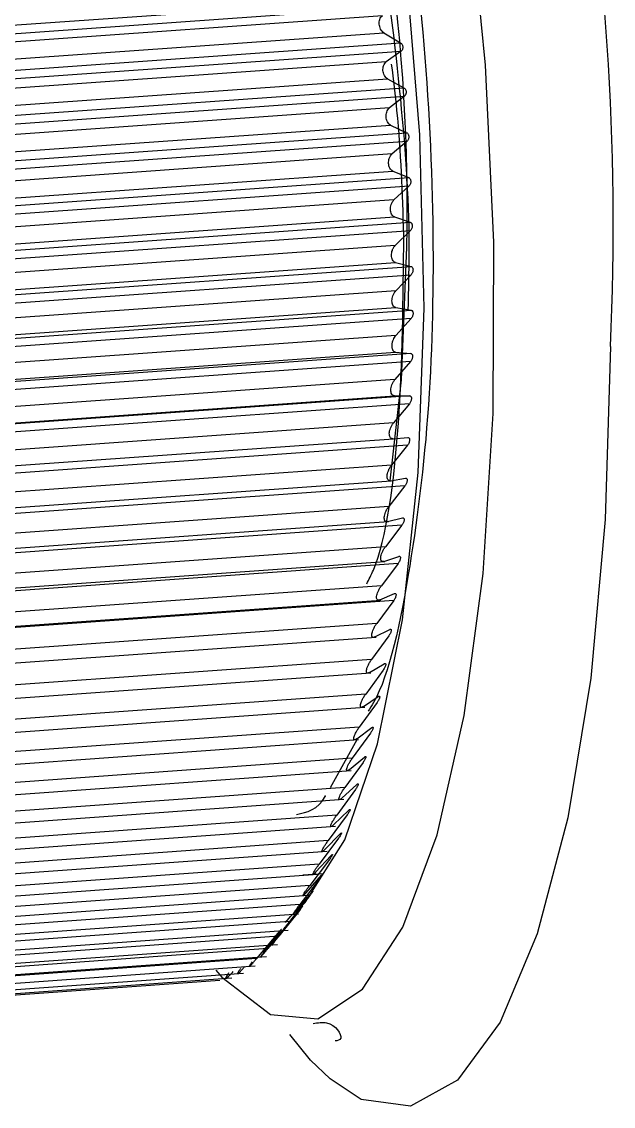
# Model space of a CAD drawing. Header units: millimetres. Extents: x 0 to 279, y 0 to 216.
# Drawn here: x 97.272 to 98.632, y 150.749 to 153.242 of the extents above; entities that cross this region are included whole.
import ezdxf

# ---------------------------------------------------------------- set-up
doc = ezdxf.new("R2010")
doc.units = ezdxf.units.MM

msp = doc.modelspace()

# ---------------------------------------------------------------- linework, layer by layer
at = {"color": 7, "linetype": 'Continuous', "lineweight": 25}
for p, q in [((96.3534, 153.1701), (98.1334, 153.2962)), ((96.3553, 153.1507), (98.1352, 153.2768)), ((98.101, 153.2554), (96.4205, 153.1364)), ((96.4239, 153.0971), (98.1045, 153.2161)), ((98.1045, 153.2161), (98.1426, 153.1932)), ((96.3626, 153.0671), (98.1426, 153.1932)), ((96.3642, 153.0476), (98.1441, 153.1738)), ((98.1441, 153.1738), (98.1098, 153.1496)), ((98.1098, 153.1496), (96.4293, 153.0305)), ((96.3704, 152.9638), (98.1503, 153.09)), ((96.4322, 152.9911), (98.1128, 153.1102)), ((98.1128, 153.1102), (98.1503, 153.09)), ((96.3717, 152.9443), (98.1516, 153.0705)), ((98.1516, 153.0705), (98.1172, 153.0436)), ((98.1172, 153.0436), (96.4367, 152.9244)), ((96.4391, 152.885), (98.1196, 153.0042)), ((98.1196, 153.0042), (98.1567, 152.9867)), ((96.3767, 152.8604), (98.1567, 152.9867)), ((96.3778, 152.8409), (98.1577, 152.9672)), ((98.1577, 152.9672), (98.1231, 152.9377)), ((98.1231, 152.9377), (96.4426, 152.8184)), ((96.4444, 152.779), (98.1249, 152.8983)), ((98.1249, 152.8983), (98.1615, 152.8836)), ((96.3817, 152.7573), (98.1615, 152.8836)), ((96.3824, 152.7378), (98.1623, 152.8642)), ((98.1623, 152.8642), (98.1275, 152.8321)), ((98.1275, 152.8321), (96.447, 152.7127)), ((96.4483, 152.6736), (98.1287, 152.7929)), ((98.1287, 152.7929), (98.1649, 152.7811)), ((96.3851, 152.6546), (98.1649, 152.7811)), ((96.3856, 152.6354), (98.1654, 152.7618)), ((98.1654, 152.7618), (98.1304, 152.7271)), ((98.1304, 152.7271), (96.4499, 152.6077)), ((96.4506, 152.5689), (98.131, 152.6883)), ((98.131, 152.6883), (98.1669, 152.6793)), ((96.3871, 152.5528), (98.1669, 152.6793)), ((96.3873, 152.5337), (98.1671, 152.6602)), ((98.1671, 152.6602), (98.1317, 152.6232)), ((98.1317, 152.6232), (96.4513, 152.5037)), ((96.3876, 152.4521), (98.1673, 152.5787)), ((96.4515, 152.4653), (98.1318, 152.5848)), ((98.1318, 152.5848), (98.1673, 152.5787)), ((98.1672, 152.5598), (96.3875, 152.4332)), ((98.1672, 152.5598), (98.1315, 152.5204)), ((98.1315, 152.5204), (96.4512, 152.4009)), ((98.1662, 152.4794), (96.3866, 152.3528)), ((96.4508, 152.363), (98.1311, 152.4825)), ((98.1311, 152.4825), (98.1662, 152.4794)), ((98.1658, 152.4608), (96.3862, 152.3342)), ((98.1658, 152.4608), (98.1298, 152.4192)), ((98.1298, 152.4192), (96.4496, 152.2996)), ((98.1637, 152.3818), (96.3841, 152.255)), ((96.4486, 152.2623), (98.1288, 152.382)), ((98.1288, 152.382), (98.1637, 152.3818)), ((98.163, 152.3635), (96.3835, 152.2368)), ((98.163, 152.3635), (98.1266, 152.3197)), ((98.1266, 152.3197), (96.4464, 152.2001)), ((98.1587, 152.2682), (96.3793, 152.1414)), ((96.444, 152.1635), (98.1262, 152.2834)), ((98.1587, 152.2682), (98.1218, 152.2224)), ((98.125, 152.2833), (98.1596, 152.286)), ((98.1218, 152.2224), (96.4418, 152.1026)), ((98.1196, 152.1867), (98.1541, 152.1925)), ((98.1529, 152.1751), (96.3736, 152.0482)), ((96.4391, 152.0669), (98.1212, 152.1868)), ((98.1529, 152.1751), (98.1155, 152.1274)), ((98.1155, 152.1274), (96.4357, 152.0076)), ((96.4327, 151.9727), (98.1147, 152.0927)), ((98.1128, 152.0927), (98.1472, 152.1014)), ((98.1457, 152.0845), (96.3666, 151.9575)), ((98.1457, 152.0845), (98.1078, 152.035)), ((98.1078, 152.035), (96.4281, 151.9151)), ((98.137, 151.9966), (96.3581, 151.8696)), ((96.4249, 151.8811), (98.1067, 152.0012)), ((98.137, 151.9966), (98.0986, 151.9454)), ((98.1045, 152.0013), (98.1388, 152.0129)), ((98.0986, 151.9454), (96.419, 151.8255)), ((98.0948, 151.9129), (98.129, 151.9274)), ((98.127, 151.9116), (96.3482, 151.7846)), ((96.4156, 151.7924), (98.0973, 151.9125)), ((98.127, 151.9116), (98.088, 151.8589)), ((98.088, 151.8589), (96.4085, 151.739)), ((98.0836, 151.8276), (98.1178, 151.8451)), ((96.4049, 151.7069), (98.0865, 151.8271)), ((98.1155, 151.8299), (98.0759, 151.7758)), ((98.0759, 151.7758), (96.3967, 151.6558)), ((98.0711, 151.7458), (98.1052, 151.7661)), ((96.3928, 151.6248), (98.0742, 151.745)), ((98.1027, 151.7516), (98.0625, 151.6963)), ((98.0625, 151.6963), (96.3835, 151.5762)), ((98.0572, 151.6677), (98.0914, 151.6908)), ((96.3794, 151.5462), (98.0606, 151.6664)), ((98.0886, 151.677), (98.0477, 151.6206)), ((98.0477, 151.6206), (96.3689, 151.5005)), ((98.0419, 151.5934), (98.0763, 151.6192)), ((96.3647, 151.4715), (98.0457, 151.5917)), ((97.9814, 151.4817), (98.0431, 151.5919)), ((98.0733, 151.6062), (98.0317, 151.5488)), ((98.0317, 151.5488), (96.3531, 151.4287)), ((98.0254, 151.5232), (98.0599, 151.5517)), ((96.3487, 151.4007), (98.0294, 151.5211)), ((98.0567, 151.5395), (98.0144, 151.4813)), ((98.0144, 151.4813), (96.336, 151.3611)), ((98.0389, 151.4769), (97.9959, 151.4181)), ((98.0077, 151.4572), (98.0423, 151.4884)), ((96.3315, 151.3342), (98.012, 151.4546)), ((97.9959, 151.4181), (96.3177, 151.2979)), ((98.02, 151.4188), (97.9763, 151.3595)), ((97.9887, 151.3957), (98.0236, 151.4294)), ((96.3131, 151.2721), (97.9934, 151.3925)), ((97.9687, 151.3389), (98.0039, 151.375)), ((97.9763, 151.3595), (96.2983, 151.2392)), ((98, 151.3653), (97.9555, 151.3056)), ((96.2935, 151.2146), (97.9736, 151.335)), ((97.9475, 151.2867), (97.983, 151.3253)), ((97.9555, 151.3056), (96.2778, 151.1853)), ((97.979, 151.3164), (97.9338, 151.2565)), ((96.2729, 151.1618), (97.9528, 151.2822)), ((97.957, 151.2724), (97.911, 151.2125)), ((97.9655, 151.2834), (97.9182, 151.28)), ((97.9254, 151.2395), (97.9612, 151.2803)), ((97.9338, 151.2565), (96.2563, 151.1362)), ((96.2513, 151.1139), (97.9309, 151.2343)), ((97.9341, 151.2333), (97.8873, 151.1735)), ((97.9023, 151.1974), (97.9385, 151.2403)), ((97.911, 151.2125), (96.2338, 151.0922)), ((97.9104, 151.1993), (97.8628, 151.1398)), ((97.8783, 151.1603), (97.915, 151.2053)), ((97.8873, 151.1735), (96.2104, 151.0532)), ((96.2287, 151.0709), (97.9081, 151.1914)), ((97.8859, 151.1704), (97.8375, 151.1113)), ((97.8535, 151.1286), (97.8906, 151.1755)), ((97.8784, 151.1717), (97.8902, 151.1863)), ((96.2053, 151.0331), (97.8843, 151.1535)), ((97.8607, 151.1468), (97.8115, 151.0883)), ((97.8279, 151.1021), (97.8656, 151.1509)), ((96.181, 151.0004), (97.8598, 151.1209)), ((97.8628, 151.1398), (96.1861, 151.0195)), ((96.1559, 150.9731), (97.8345, 151.0936)), ((97.8375, 151.1113), (96.1611, 150.991)), ((96.1302, 150.9512), (97.8084, 151.0716)), ((97.8115, 151.0883), (96.1354, 150.968)), ((96.0769, 150.9236), (97.7546, 151.044)), ((96.1038, 150.9346), (97.7818, 151.0551)), ((96.0495, 150.9181), (97.727, 151.0385))]:
    msp.add_line(p, q, dxfattribs=at)
at = {"color": 7, "linetype": 'Continuous', "lineweight": 25, "flags": 128}
for points in [[(97.7178, 151.0622), (97.7321, 151.0458), (97.8437, 150.9597), (97.9528, 150.9502), (98.0555, 151.0178), (98.1479, 151.1603), (98.2266, 151.3725), (98.2889, 151.647), (98.3325, 151.9737), (98.3556, 152.3409), (98.3574, 152.7352), (98.338, 153.1422), (98.2979, 153.547), (98.2386, 153.9349), (98.1624, 154.2917), (98.072, 154.6044), (97.9707, 154.8617), (97.8622, 155.0543), (97.7505, 155.1754), (97.6396, 155.2207), (97.5335, 155.1887), (97.4361, 155.0807), (97.4142, 155.0434)], [(98.1967, 152.5831), (98.1868, 152.9819), (98.1542, 153.3849), (98.1001, 153.7742), (98.0271, 154.1327), (97.9383, 154.4446), (97.8377, 154.6963), (97.7297, 154.8768), (97.619, 154.9783), (97.5885, 154.9918)], [(98.1186, 152.1864), (98.1449, 152.4187), (98.1569, 152.7232)], [(97.8902, 151.1863), (97.9237, 151.2171), (98.0144, 151.3617), (98.09, 151.5817), (98.1471, 151.8672), (98.1832, 152.206), (98.1967, 152.5831)], [(97.9806, 150.8117), (97.936, 150.8553), (97.8881, 150.9142)]]:
    msp.add_lwpolyline(points, dxfattribs=at)
at = {"color": 8, "linetype": 'Continuous', "lineweight": 25, "flags": 128}
msp.add_lwpolyline([(98.6252, 152.4954), (98.6128, 152.0977), (98.5798, 151.7326), (98.5273, 151.4117), (98.4571, 151.1454), (98.3715, 150.9423), (98.2733, 150.8087), (98.1656, 150.7489), (98.0519, 150.7647), (97.9806, 150.8117)], dxfattribs=at)
at = {"color": 7, "linetype": 'Continuous', "lineweight": 25}
for centre, radius, start, end in [((92.6098, 152.7769), 6.022, 357.32038, 23.58946), ((93.817, 152.8137), 4.3408, 358.8059, 17.0401)]:
    msp.add_arc(centre, radius, start, end, dxfattribs=at)
for points, knots in [([(97.8955, 154.4864), (97.8967, 154.4847), (97.9421, 154.421), (98.0247, 154.1772), (98.1267, 153.7686), (98.1936, 153.288), (98.2217, 152.815), (98.2141, 152.3658), (98.1672, 151.9772), (98.1145, 151.7282), (98.0726, 151.6635), (98.0685, 151.6572)], [0, 0, 0, 0, 0.003841, 0.145539, 0.291713, 0.435615, 0.571086, 0.699979, 0.838842, 0.98425, 1, 1, 1, 1]), ([(98.0937, 153.236), (98.0936, 153.2379), (98.0935, 153.2419), (98.095, 153.2475), (98.0974, 153.2525), (98.0997, 153.2544), (98.101, 153.2554)], [0, 0, 0, 0, 0.198791, 0.425735, 0.690719, 1, 1, 1, 1]), ([(98.1045, 153.2161), (98.103, 153.2172), (98.1003, 153.2192), (98.097, 153.2243), (98.0946, 153.23), (98.094, 153.2341), (98.0937, 153.236)], [0, 0, 0, 0, 0.309281, 0.574265, 0.801209, 1, 1, 1, 1]), ([(98.1426, 153.1932), (98.1433, 153.1927), (98.1446, 153.1918), (98.1462, 153.1893), (98.1473, 153.1865), (98.1479, 153.1836), (98.1478, 153.1806), (98.1471, 153.1778), (98.1459, 153.1753), (98.1448, 153.1743), (98.1441, 153.1738)], [0, 0, 0, 0, 0.149554, 0.286742, 0.39793, 0.499998, 0.60209, 0.713222, 0.850456, 1, 1, 1, 1]), ([(98.1023, 153.1294), (98.1023, 153.1313), (98.1023, 153.1354), (98.1037, 153.1412), (98.1062, 153.1464), (98.1086, 153.1485), (98.1098, 153.1496)], [0, 0, 0, 0, 0.198791, 0.425735, 0.690719, 1, 1, 1, 1]), ([(98.1502, 152.7527), (98.1471, 152.8476), (98.1427, 152.9779), (98.1266, 153.1087), (98.1222, 153.1443)], [0, 0, 0, 0, 0.728214, 1, 1, 1, 1]), ([(98.1128, 153.1102), (98.1113, 153.1112), (98.1087, 153.113), (98.1055, 153.1179), (98.1031, 153.1235), (98.1026, 153.1275), (98.1023, 153.1294)], [0, 0, 0, 0, 0.309281, 0.574265, 0.801209, 1, 1, 1, 1]), ([(98.1503, 153.09), (98.151, 153.0895), (98.1523, 153.0887), (98.1539, 153.0863), (98.155, 153.0836), (98.1555, 153.0806), (98.1554, 153.0777), (98.1547, 153.0748), (98.1534, 153.0722), (98.1523, 153.0711), (98.1516, 153.0705)], [0, 0, 0, 0, 0.149554, 0.286742, 0.39793, 0.499998, 0.60209, 0.713222, 0.850456, 1, 1, 1, 1]), ([(98.1094, 153.0227), (98.1095, 153.0246), (98.1095, 153.0288), (98.1111, 153.0347), (98.1136, 153.0401), (98.1159, 153.0424), (98.1172, 153.0436)], [0, 0, 0, 0, 0.198791, 0.425735, 0.690719, 1, 1, 1, 1]), ([(98.1196, 153.0042), (98.1182, 153.005), (98.1156, 153.0067), (98.1124, 153.0114), (98.1102, 153.0168), (98.1097, 153.0208), (98.1094, 153.0227)], [0, 0, 0, 0, 0.309281, 0.574265, 0.801209, 1, 1, 1, 1]), ([(98.1567, 152.9867), (98.1573, 152.9863), (98.1586, 152.9855), (98.1602, 152.9832), (98.1612, 152.9806), (98.1616, 152.9777), (98.1615, 152.9747), (98.1608, 152.9717), (98.1595, 152.969), (98.1583, 152.9678), (98.1577, 152.9672)], [0, 0, 0, 0, 0.1495539, 0.2867417, 0.39793, 0.4999982, 0.6020898, 0.7132224, 0.8504561, 1, 1, 1, 1]), ([(98.1151, 152.9161), (98.1151, 152.9181), (98.1152, 152.9222), (98.1169, 152.9282), (98.1194, 152.9339), (98.1218, 152.9363), (98.1231, 152.9377)], [0, 0, 0, 0, 0.198791, 0.425735, 0.690719, 1, 1, 1, 1]), ([(98.1249, 152.8983), (98.1235, 152.8991), (98.121, 152.9005), (98.1179, 152.905), (98.1158, 152.9102), (98.1153, 152.9143), (98.1151, 152.9161)], [0, 0, 0, 0, 0.3092814, 0.5742652, 0.8012087, 1, 1, 1, 1]), ([(98.1615, 152.8836), (98.1622, 152.8833), (98.1635, 152.8826), (98.165, 152.8804), (98.166, 152.8779), (98.1664, 152.875), (98.1662, 152.872), (98.1654, 152.869), (98.1641, 152.8662), (98.1629, 152.8649), (98.1623, 152.8642)], [0, 0, 0, 0, 0.149554, 0.286742, 0.39793, 0.499998, 0.60209, 0.713222, 0.850456, 1, 1, 1, 1]), ([(98.1192, 152.81), (98.1193, 152.8119), (98.1194, 152.816), (98.1211, 152.8221), (98.1238, 152.828), (98.1262, 152.8306), (98.1275, 152.8321)], [0, 0, 0, 0, 0.198791, 0.425735, 0.690719, 1, 1, 1, 1]), ([(98.1287, 152.7929), (98.1274, 152.7936), (98.1248, 152.7948), (98.1219, 152.799), (98.1198, 152.8041), (98.1194, 152.8081), (98.1192, 152.81)], [0, 0, 0, 0, 0.309281, 0.574265, 0.801209, 1, 1, 1, 1]), ([(98.1649, 152.7811), (98.1656, 152.7808), (98.1668, 152.7802), (98.1683, 152.7782), (98.1692, 152.7757), (98.1696, 152.7728), (98.1694, 152.7698), (98.1686, 152.7668), (98.1672, 152.7639), (98.166, 152.7625), (98.1654, 152.7618)], [0, 0, 0, 0, 0.149554, 0.286742, 0.39793, 0.499998, 0.60209, 0.713222, 0.850456, 1, 1, 1, 1]), ([(98.065, 151.9501), (98.0702, 151.9601), (98.1072, 152.0316), (98.1459, 152.3079), (98.1488, 152.6048), (98.1502, 152.7527)], [0, 0, 0, 0, 0.075132, 0.539498, 1, 1, 1, 1]), ([(98.1218, 152.7045), (98.1219, 152.7064), (98.1221, 152.7105), (98.1239, 152.7168), (98.1266, 152.7228), (98.129, 152.7256), (98.1304, 152.7271)], [0, 0, 0, 0, 0.198791, 0.425735, 0.690719, 1, 1, 1, 1]), ([(98.131, 152.6883), (98.1297, 152.6889), (98.1272, 152.6899), (98.1243, 152.6938), (98.1223, 152.6987), (98.122, 152.7027), (98.1218, 152.7045)], [0, 0, 0, 0, 0.309281, 0.574265, 0.801209, 1, 1, 1, 1]), ([(98.1669, 152.6793), (98.1675, 152.6791), (98.1687, 152.6786), (98.1701, 152.6767), (98.1711, 152.6743), (98.1714, 152.6715), (98.1711, 152.6685), (98.1703, 152.6654), (98.1689, 152.6624), (98.1677, 152.661), (98.1671, 152.6602)], [0, 0, 0, 0, 0.149554, 0.286742, 0.39793, 0.499998, 0.60209, 0.713222, 0.850456, 1, 1, 1, 1]), ([(98.1229, 152.6001), (98.123, 152.602), (98.1233, 152.6061), (98.1251, 152.6124), (98.1279, 152.6185), (98.1304, 152.6215), (98.1317, 152.6232)], [0, 0, 0, 0, 0.198791, 0.425735, 0.690719, 1, 1, 1, 1]), ([(98.1318, 152.5848), (98.1305, 152.5852), (98.128, 152.586), (98.1252, 152.5897), (98.1233, 152.5944), (98.123, 152.5983), (98.1229, 152.6001)], [0, 0, 0, 0, 0.309281, 0.574265, 0.801209, 1, 1, 1, 1]), ([(98.1716, 152.5713), (98.1715, 152.5703), (98.1714, 152.5683), (98.1705, 152.5652), (98.1691, 152.5622), (98.1678, 152.5606), (98.1672, 152.5598)], [0, 0, 0, 0, 0.204182, 0.426483, 0.700934, 1, 1, 1, 1]), ([(98.1673, 152.5787), (98.1679, 152.5785), (98.1691, 152.5781), (98.1705, 152.5763), (98.1714, 152.5741), (98.1715, 152.5722), (98.1716, 152.5713)], [0, 0, 0, 0, 0.299129, 0.573522, 0.795863, 1, 1, 1, 1]), ([(98.1315, 152.5204), (98.1304, 152.519), (98.1281, 152.5163), (98.1252, 152.5106), (98.1234, 152.5051), (98.1225, 152.5003), (98.1225, 152.498), (98.1224, 152.4969)], [0, 0, 0, 0, 0.261296, 0.502668, 0.76103, 0.880415, 1, 1, 1, 1]), ([(98.1224, 152.4969), (98.1224, 152.4958), (98.1225, 152.4937), (98.1232, 152.4897), (98.1249, 152.486), (98.1277, 152.4832), (98.1299, 152.4828), (98.1311, 152.4825)], [0, 0, 0, 0, 0.119575, 0.238958, 0.497332, 0.73869, 1, 1, 1, 1]), ([(98.1662, 152.4794), (98.1668, 152.4793), (98.168, 152.479), (98.1694, 152.4774), (98.1702, 152.4752), (98.1705, 152.4725), (98.1701, 152.4695), (98.1692, 152.4664), (98.1677, 152.4633), (98.1665, 152.4617), (98.1658, 152.4608)], [0, 0, 0, 0, 0.149554, 0.286742, 0.39793, 0.499998, 0.60209, 0.713222, 0.850456, 1, 1, 1, 1]), ([(98.1204, 152.3954), (98.1206, 152.3972), (98.1209, 152.4012), (98.123, 152.4076), (98.1259, 152.4141), (98.1284, 152.4174), (98.1298, 152.4192)], [0, 0, 0, 0, 0.198791, 0.425735, 0.690719, 1, 1, 1, 1]), ([(98.1288, 152.382), (98.1275, 152.3822), (98.125, 152.3825), (98.1224, 152.3856), (98.1206, 152.3899), (98.1205, 152.3936), (98.1204, 152.3954)], [0, 0, 0, 0, 0.309281, 0.574265, 0.801209, 1, 1, 1, 1]), ([(98.1637, 152.3818), (98.1643, 152.3817), (98.1655, 152.3815), (98.1668, 152.38), (98.1676, 152.378), (98.1678, 152.3754), (98.1674, 152.3724), (98.1664, 152.3693), (98.1649, 152.3661), (98.1637, 152.3644), (98.163, 152.3635)], [0, 0, 0, 0, 0.149554, 0.286742, 0.39793, 0.499998, 0.60209, 0.713222, 0.850456, 1, 1, 1, 1]), ([(98.1168, 152.2957), (98.117, 152.2975), (98.1175, 152.3014), (98.1196, 152.3078), (98.1226, 152.3144), (98.1252, 152.3179), (98.1266, 152.3197)], [0, 0, 0, 0, 0.198791, 0.425735, 0.690719, 1, 1, 1, 1]), ([(98.125, 152.2833), (98.1237, 152.2833), (98.1213, 152.2835), (98.1187, 152.2863), (98.117, 152.2903), (98.1169, 152.294), (98.1168, 152.2957)], [0, 0, 0, 0, 0.309281, 0.574265, 0.801209, 1, 1, 1, 1]), ([(98.1596, 152.286), (98.1602, 152.286), (98.1614, 152.2859), (98.1627, 152.2846), (98.1635, 152.2827), (98.1636, 152.2801), (98.1632, 152.2772), (98.1622, 152.2741), (98.1606, 152.2708), (98.1594, 152.2691), (98.1587, 152.2682)], [0, 0, 0, 0, 0.149554, 0.286742, 0.39793, 0.499998, 0.60209, 0.713222, 0.850456, 1, 1, 1, 1]), ([(98.1118, 152.1981), (98.112, 152.1999), (98.1125, 152.2038), (98.1147, 152.2102), (98.1178, 152.2168), (98.1204, 152.2204), (98.1218, 152.2224)], [0, 0, 0, 0, 0.198791, 0.425735, 0.690719, 1, 1, 1, 1]), ([(98.1196, 152.1867), (98.1184, 152.1867), (98.116, 152.1866), (98.1134, 152.1891), (98.1119, 152.1929), (98.1118, 152.1964), (98.1118, 152.1981)], [0, 0, 0, 0, 0.309281, 0.574265, 0.801209, 1, 1, 1, 1]), ([(98.1541, 152.1925), (98.1547, 152.1925), (98.1559, 152.1925), (98.1571, 152.1914), (98.1579, 152.1895), (98.158, 152.1871), (98.1575, 152.1843), (98.1564, 152.1811), (98.1549, 152.1778), (98.1536, 152.176), (98.1529, 152.1751)], [0, 0, 0, 0, 0.149554, 0.286742, 0.39793, 0.499998, 0.60209, 0.713222, 0.850456, 1, 1, 1, 1]), ([(98.1052, 152.1029), (98.1055, 152.1047), (98.106, 152.1085), (98.1083, 152.1149), (98.1115, 152.1216), (98.1141, 152.1254), (98.1155, 152.1274)], [0, 0, 0, 0, 0.198791, 0.425735, 0.690719, 1, 1, 1, 1]), ([(98.1128, 152.0927), (98.1116, 152.0925), (98.1092, 152.0922), (98.1067, 152.0944), (98.1052, 152.0979), (98.1052, 152.1013), (98.1052, 152.1029)], [0, 0, 0, 0, 0.309281, 0.574265, 0.801209, 1, 1, 1, 1]), ([(98.1472, 152.1014), (98.1478, 152.1014), (98.1489, 152.1016), (98.1502, 152.1006), (98.1508, 152.0989), (98.1509, 152.0965), (98.1504, 152.0937), (98.1493, 152.0906), (98.1477, 152.0873), (98.1464, 152.0854), (98.1457, 152.0845)], [0, 0, 0, 0, 0.149554, 0.286742, 0.39793, 0.499998, 0.60209, 0.713222, 0.850456, 1, 1, 1, 1]), ([(98.0971, 152.0104), (98.0974, 152.0122), (98.098, 152.0159), (98.1004, 152.0222), (98.1037, 152.029), (98.1064, 152.0329), (98.1078, 152.035)], [0, 0, 0, 0, 0.198791, 0.425735, 0.690719, 1, 1, 1, 1]), ([(98.1045, 152.0013), (98.1033, 152.001), (98.1009, 152.0005), (98.0985, 152.0023), (98.097, 152.0056), (98.0971, 152.0089), (98.0971, 152.0104)], [0, 0, 0, 0, 0.309281, 0.574265, 0.801209, 1, 1, 1, 1]), ([(98.1388, 152.0129), (98.1394, 152.0131), (98.1405, 152.0133), (98.1417, 152.0124), (98.1424, 152.0109), (98.1424, 152.0086), (98.1418, 152.0059), (98.1407, 152.0028), (98.1391, 151.9995), (98.1377, 151.9976), (98.137, 151.9966)], [0, 0, 0, 0, 0.149554, 0.286742, 0.39793, 0.499998, 0.60209, 0.713222, 0.850456, 1, 1, 1, 1]), ([(98.0876, 151.9209), (98.0879, 151.9226), (98.0886, 151.9261), (98.0911, 151.9325), (98.0944, 151.9393), (98.0971, 151.9433), (98.0986, 151.9454)], [0, 0, 0, 0, 0.198791, 0.425735, 0.690719, 1, 1, 1, 1]), ([(98.0948, 151.9129), (98.0935, 151.9125), (98.0912, 151.9117), (98.0888, 151.9133), (98.0874, 151.9162), (98.0875, 151.9194), (98.0876, 151.9209)], [0, 0, 0, 0, 0.309281, 0.574265, 0.801209, 1, 1, 1, 1]), ([(98.129, 151.9274), (98.1296, 151.9276), (98.1307, 151.928), (98.1319, 151.9273), (98.1325, 151.9258), (98.1325, 151.9237), (98.1319, 151.921), (98.1307, 151.9179), (98.129, 151.9146), (98.1277, 151.9127), (98.127, 151.9116)], [0, 0, 0, 0, 0.149554, 0.286742, 0.39793, 0.499998, 0.60209, 0.713222, 0.850456, 1, 1, 1, 1]), ([(98.0766, 151.8345), (98.077, 151.8361), (98.0777, 151.8396), (98.0803, 151.8459), (98.0837, 151.8527), (98.0865, 151.8568), (98.088, 151.8589)], [0, 0, 0, 0, 0.198791, 0.425735, 0.690719, 1, 1, 1, 1]), ([(98.1178, 151.8451), (98.1184, 151.8453), (98.1195, 151.8458), (98.1207, 151.8452), (98.1213, 151.844), (98.1212, 151.8419), (98.1206, 151.8394), (98.1193, 151.8363), (98.1176, 151.833), (98.1162, 151.831), (98.1155, 151.8299)], [0, 0, 0, 0, 0.149554, 0.286742, 0.39793, 0.499998, 0.60209, 0.713222, 0.850456, 1, 1, 1, 1]), ([(98.0836, 151.8276), (98.0824, 151.8271), (98.08, 151.8262), (98.0777, 151.8274), (98.0764, 151.8301), (98.0766, 151.8331), (98.0766, 151.8345)], [0, 0, 0, 0, 0.309281, 0.574265, 0.801209, 1, 1, 1, 1]), ([(98.0643, 151.7515), (98.0646, 151.7531), (98.0654, 151.7564), (98.068, 151.7626), (98.0716, 151.7695), (98.0744, 151.7736), (98.0759, 151.7758)], [0, 0, 0, 0, 0.198791, 0.425735, 0.690719, 1, 1, 1, 1]), ([(98.1052, 151.7661), (98.1058, 151.7664), (98.107, 151.767), (98.1081, 151.7666), (98.1087, 151.7655), (98.1086, 151.7636), (98.1079, 151.7611), (98.1066, 151.7581), (98.1049, 151.7547), (98.1035, 151.7527), (98.1027, 151.7516)], [0, 0, 0, 0, 0.149554, 0.286742, 0.39793, 0.499998, 0.60209, 0.713222, 0.850456, 1, 1, 1, 1]), ([(98.0711, 151.7458), (98.0698, 151.7452), (98.0675, 151.7441), (98.0652, 151.7448), (98.0639, 151.7472), (98.0641, 151.7501), (98.0643, 151.7515)], [0, 0, 0, 0, 0.300994, 0.568825, 0.798431, 1, 1, 1, 1]), ([(98.0505, 151.6722), (98.0509, 151.6737), (98.0517, 151.6769), (98.0545, 151.683), (98.0581, 151.6898), (98.0609, 151.694), (98.0625, 151.6963)], [0, 0, 0, 0, 0.198791, 0.425735, 0.690719, 1, 1, 1, 1]), ([(98.0914, 151.6908), (98.092, 151.6911), (98.0931, 151.6918), (98.0943, 151.6916), (98.0948, 151.6906), (98.0947, 151.6888), (98.094, 151.6864), (98.0926, 151.6835), (98.0908, 151.6801), (98.0894, 151.6781), (98.0886, 151.677)], [0, 0, 0, 0, 0.1495539, 0.2867417, 0.39793, 0.4999982, 0.6020898, 0.7132224, 0.8504561, 1, 1, 1, 1]), ([(98.0572, 151.6677), (98.056, 151.667), (98.0536, 151.6656), (98.0514, 151.666), (98.0501, 151.6681), (98.0504, 151.6709), (98.0505, 151.6722)], [0, 0, 0, 0, 0.290179, 0.561781, 0.794857, 1, 1, 1, 1]), ([(98.0354, 151.5967), (98.0358, 151.5981), (98.0367, 151.6012), (98.0395, 151.6072), (98.0432, 151.614), (98.0462, 151.6183), (98.0477, 151.6206)], [0, 0, 0, 0, 0.198791, 0.425735, 0.690719, 1, 1, 1, 1]), ([(98.0763, 151.6192), (98.0769, 151.6197), (98.078, 151.6204), (98.0791, 151.6204), (98.0796, 151.6195), (98.0795, 151.6179), (98.0787, 151.6156), (98.0773, 151.6127), (98.0755, 151.6094), (98.074, 151.6073), (98.0733, 151.6062)], [0, 0, 0, 0, 0.149554, 0.286742, 0.39793, 0.499998, 0.60209, 0.713222, 0.850456, 1, 1, 1, 1]), ([(98.0419, 151.5934), (98.0408, 151.5926), (98.0385, 151.5911), (98.0362, 151.591), (98.0349, 151.5928), (98.0352, 151.5954), (98.0354, 151.5967)], [0, 0, 0, 0, 0.279946, 0.555011, 0.79136, 1, 1, 1, 1]), ([(98.019, 151.5252), (98.0195, 151.5266), (98.0204, 151.5295), (98.0233, 151.5354), (98.0271, 151.5422), (98.0301, 151.5465), (98.0317, 151.5488)], [0, 0, 0, 0, 0.198791, 0.425735, 0.690719, 1, 1, 1, 1]), ([(98.0599, 151.5517), (98.0605, 151.5522), (98.0617, 151.5531), (98.0627, 151.5532), (98.0632, 151.5525), (98.063, 151.551), (98.0622, 151.5488), (98.0608, 151.5459), (98.0589, 151.5427), (98.0574, 151.5406), (98.0567, 151.5395)], [0, 0, 0, 0, 0.149554, 0.286742, 0.39793, 0.499998, 0.60209, 0.713222, 0.850456, 1, 1, 1, 1]), ([(98.0254, 151.5232), (98.0243, 151.5223), (98.022, 151.5206), (98.0197, 151.5201), (98.0185, 151.5215), (98.0188, 151.5241), (98.019, 151.5252)], [0, 0, 0, 0, 0.269378, 0.548121, 0.787845, 1, 1, 1, 1]), ([(98.0014, 151.4581), (98.0019, 151.4594), (98.0028, 151.4621), (98.0058, 151.4678), (98.0097, 151.4746), (98.0128, 151.4789), (98.0144, 151.4813)], [0, 0, 0, 0, 0.198791, 0.425735, 0.690719, 1, 1, 1, 1]), ([(98.0423, 151.4884), (98.0429, 151.4889), (98.0441, 151.4899), (98.0452, 151.4902), (98.0456, 151.4896), (98.0454, 151.4883), (98.0446, 151.4862), (98.0431, 151.4834), (98.0412, 151.4802), (98.0397, 151.478), (98.0389, 151.4769)], [0, 0, 0, 0, 0.149554, 0.286742, 0.39793, 0.499998, 0.60209, 0.713222, 0.850456, 1, 1, 1, 1]), ([(97.9035, 151.4197), (97.9279, 151.4248), (97.9525, 151.43), (97.9707, 151.4627), (97.9709, 151.4629)], [0, 0, 0, 0, 0.992474, 1, 1, 1, 1]), ([(98.0077, 151.4572), (98.0066, 151.4563), (98.0043, 151.4544), (98.002, 151.4536), (98.0007, 151.4546), (98.0012, 151.4569), (98.0014, 151.4581)], [0, 0, 0, 0, 0.258339, 0.541028, 0.784273, 1, 1, 1, 1]), ([(97.9826, 151.3953), (97.983, 151.3965), (97.9841, 151.3992), (97.9872, 151.4047), (97.9912, 151.4113), (97.9942, 151.4157), (97.9959, 151.4181)], [0, 0, 0, 0, 0.198791, 0.425735, 0.690719, 1, 1, 1, 1]), ([(98.0236, 151.4294), (98.0242, 151.43), (98.0254, 151.4311), (98.0265, 151.4315), (98.0269, 151.4312), (98.0267, 151.4299), (98.0258, 151.4279), (98.0243, 151.4253), (98.0223, 151.4221), (98.0208, 151.4199), (98.02, 151.4188)], [0, 0, 0, 0, 0.149554, 0.286742, 0.39793, 0.499998, 0.60209, 0.713222, 0.850456, 1, 1, 1, 1]), ([(97.9887, 151.3957), (97.9876, 151.3948), (97.9854, 151.3927), (97.983, 151.3915), (97.9821, 151.3921), (97.9821, 151.3937), (97.9824, 151.3948), (97.9826, 151.3953)], [0, 0, 0, 0, 0.258922, 0.533361, 0.779836, 0.892356, 1, 1, 1, 1]), ([(98.0039, 151.375), (98.0045, 151.3756), (98.0056, 151.3768), (98.0067, 151.3774), (98.0071, 151.3772), (98.0069, 151.3761), (98.006, 151.3742), (98.0044, 151.3716), (98.0024, 151.3685), (98.0008, 151.3664), (98, 151.3653)], [0, 0, 0, 0, 0.149554, 0.286742, 0.39793, 0.499998, 0.60209, 0.713222, 0.850456, 1, 1, 1, 1]), ([(97.9626, 151.3372), (97.9631, 151.3383), (97.9642, 151.3408), (97.9673, 151.3462), (97.9714, 151.3527), (97.9746, 151.3571), (97.9763, 151.3595)], [0, 0, 0, 0, 0.198791, 0.425735, 0.690719, 1, 1, 1, 1]), ([(97.9687, 151.3389), (97.9676, 151.3378), (97.9653, 151.3356), (97.963, 151.334), (97.962, 151.3343), (97.9621, 151.3357), (97.9624, 151.3367), (97.9626, 151.3372)], [0, 0, 0, 0, 0.262292, 0.525966, 0.776214, 0.890529, 1, 1, 1, 1]), ([(97.983, 151.3253), (97.9837, 151.3259), (97.9848, 151.3272), (97.9859, 151.3279), (97.9863, 151.3279), (97.986, 151.327), (97.9851, 151.3252), (97.9835, 151.3227), (97.9814, 151.3197), (97.9798, 151.3175), (97.979, 151.3164)], [0, 0, 0, 0, 0.149554, 0.286742, 0.39793, 0.499998, 0.60209, 0.713222, 0.850456, 1, 1, 1, 1]), ([(97.9415, 151.2838), (97.942, 151.2849), (97.9432, 151.2872), (97.9464, 151.2924), (97.9506, 151.2988), (97.9538, 151.3032), (97.9555, 151.3056)], [0, 0, 0, 0, 0.198791, 0.425735, 0.690719, 1, 1, 1, 1]), ([(97.9475, 151.2867), (97.9464, 151.2856), (97.9442, 151.2832), (97.9418, 151.2813), (97.9409, 151.2813), (97.941, 151.2824), (97.9413, 151.2834), (97.9415, 151.2838)], [0, 0, 0, 0, 0.265945, 0.518102, 0.772568, 0.888741, 1, 1, 1, 1]), ([(97.9612, 151.2803), (97.9619, 151.281), (97.9631, 151.2823), (97.9641, 151.2833), (97.9645, 151.2834), (97.9642, 151.2826), (97.9633, 151.281), (97.9616, 151.2786), (97.9595, 151.2756), (97.9579, 151.2735), (97.957, 151.2724)], [0, 0, 0, 0, 0.149554, 0.286742, 0.39793, 0.499998, 0.60209, 0.713222, 0.850456, 1, 1, 1, 1]), ([(97.9194, 151.2354), (97.92, 151.2364), (97.9211, 151.2385), (97.9245, 151.2434), (97.9287, 151.2497), (97.932, 151.2541), (97.9338, 151.2565)], [0, 0, 0, 0, 0.198791, 0.425735, 0.690719, 1, 1, 1, 1]), ([(97.9385, 151.2403), (97.9392, 151.241), (97.9404, 151.2425), (97.9414, 151.2436), (97.9418, 151.2438), (97.9415, 151.2432), (97.9405, 151.2417), (97.9388, 151.2394), (97.9367, 151.2365), (97.935, 151.2344), (97.9341, 151.2333)], [0, 0, 0, 0, 0.149554, 0.286742, 0.39793, 0.499998, 0.60209, 0.713222, 0.850456, 1, 1, 1, 1]), ([(97.9254, 151.2395), (97.9242, 151.2382), (97.922, 151.2358), (97.9197, 151.2336), (97.9188, 151.2333), (97.9188, 151.2341), (97.9192, 151.235), (97.9194, 151.2354)], [0, 0, 0, 0, 0.269689, 0.511114, 0.769237, 0.887081, 1, 1, 1, 1]), ([(97.9023, 151.1974), (97.9011, 151.196), (97.8989, 151.1934), (97.8965, 151.1909), (97.8956, 151.1903), (97.8957, 151.1909), (97.8961, 151.1916), (97.8963, 151.192)], [0, 0, 0, 0, 0.273328, 0.504886, 0.766097, 0.88547, 1, 1, 1, 1]), ([(97.8963, 151.192), (97.8969, 151.1929), (97.8981, 151.1948), (97.9015, 151.1996), (97.9059, 151.2057), (97.9092, 151.2101), (97.911, 151.2125)], [0, 0, 0, 0, 0.198791, 0.425735, 0.690719, 1, 1, 1, 1]), ([(97.915, 151.2053), (97.9156, 151.2061), (97.9168, 151.2076), (97.9179, 151.2089), (97.9183, 151.2093), (97.9179, 151.2088), (97.9169, 151.2075), (97.9152, 151.2053), (97.913, 151.2025), (97.9113, 151.2004), (97.9104, 151.1993)], [0, 0, 0, 0, 0.149554, 0.286742, 0.39793, 0.499998, 0.60209, 0.713222, 0.850456, 1, 1, 1, 1]), ([(97.8724, 151.1538), (97.873, 151.1546), (97.8742, 151.1563), (97.8777, 151.1608), (97.8822, 151.1668), (97.8855, 151.1711), (97.8873, 151.1735)], [0, 0, 0, 0, 0.198791, 0.425735, 0.690719, 1, 1, 1, 1]), ([(97.8906, 151.1755), (97.8913, 151.1763), (97.8925, 151.1779), (97.8936, 151.1793), (97.894, 151.1799), (97.8936, 151.1796), (97.8925, 151.1784), (97.8908, 151.1763), (97.8885, 151.1736), (97.8868, 151.1715), (97.8859, 151.1704)], [0, 0, 0, 0, 0.149554, 0.286742, 0.39793, 0.499998, 0.60209, 0.713222, 0.850456, 1, 1, 1, 1]), ([(97.8656, 151.1509), (97.8662, 151.1517), (97.8675, 151.1534), (97.8685, 151.1549), (97.8689, 151.1557), (97.8685, 151.1555), (97.8675, 151.1545), (97.8657, 151.1525), (97.8634, 151.1499), (97.8616, 151.1479), (97.8607, 151.1468)], [0, 0, 0, 0, 0.149554, 0.286742, 0.39793, 0.499998, 0.60209, 0.713222, 0.850456, 1, 1, 1, 1]), ([(97.8783, 151.1603), (97.8771, 151.1589), (97.8749, 151.1562), (97.8725, 151.1534), (97.8716, 151.1524), (97.8717, 151.1528), (97.8722, 151.1535), (97.8724, 151.1538)], [0, 0, 0, 0, 0.274896, 0.502903, 0.763316, 0.88398, 1, 1, 1, 1]), ([(97.8535, 151.1286), (97.8523, 151.127), (97.8501, 151.1242), (97.8477, 151.1211), (97.8467, 151.1199), (97.8469, 151.12), (97.8473, 151.1205), (97.8476, 151.1208)], [0, 0, 0, 0, 0.274877, 0.502868, 0.760728, 0.882597, 1, 1, 1, 1]), ([(97.8476, 151.1208), (97.8482, 151.1215), (97.8494, 151.123), (97.853, 151.1273), (97.8576, 151.1331), (97.861, 151.1374), (97.8628, 151.1398)], [0, 0, 0, 0, 0.198791, 0.425735, 0.690719, 1, 1, 1, 1]), ([(97.8279, 151.1021), (97.8267, 151.1005), (97.8245, 151.0975), (97.822, 151.0942), (97.8211, 151.0927), (97.8213, 151.0926), (97.8217, 151.093), (97.822, 151.0932)], [0, 0, 0, 0, 0.274862, 0.502841, 0.758624, 0.881464, 1, 1, 1, 1]), ([(97.822, 151.0932), (97.8226, 151.0938), (97.8239, 151.0951), (97.8275, 151.0992), (97.8322, 151.1047), (97.8357, 151.109), (97.8375, 151.1113)], [0, 0, 0, 0, 0.198791, 0.425735, 0.690719, 1, 1, 1, 1]), ([(97.7688, 151.0543), (97.7694, 151.0547), (97.7708, 151.0556), (97.7745, 151.0591), (97.7793, 151.0643), (97.783, 151.0684), (97.7849, 151.0706)], [0, 0, 0, 0, 0.198791, 0.425735, 0.690719, 1, 1, 1, 1]), ([(97.8017, 151.0811), (97.8004, 151.0794), (97.7982, 151.0763), (97.7957, 151.0727), (97.7948, 151.0709), (97.7949, 151.0705), (97.7954, 151.0709), (97.7957, 151.071)], [0, 0, 0, 0, 0.274854, 0.502825, 0.757173, 0.880717, 1, 1, 1, 1]), ([(97.7957, 151.071), (97.7963, 151.0715), (97.7976, 151.0726), (97.8014, 151.0764), (97.8061, 151.0818), (97.8096, 151.086), (97.8115, 151.0883)], [0, 0, 0, 0, 0.198791, 0.425735, 0.690719, 1, 1, 1, 1]), ([(97.7474, 151.0554), (97.7462, 151.0536), (97.7438, 151.0503), (97.7413, 151.0462), (97.7404, 151.0439), (97.7405, 151.043), (97.741, 151.0431), (97.7413, 151.0431)], [0, 0, 0, 0, 0.274846, 0.50281, 0.754526, 0.879397, 1, 1, 1, 1]), ([(97.7413, 151.0431), (97.7419, 151.0434), (97.7433, 151.0441), (97.7472, 151.0474), (97.7521, 151.0522), (97.7557, 151.0563), (97.7577, 151.0585)], [0, 0, 0, 0, 0.198791, 0.425735, 0.690719, 1, 1, 1, 1]), ([(97.7748, 151.0655), (97.7736, 151.0637), (97.7713, 151.0606), (97.7688, 151.0567), (97.7678, 151.0547), (97.768, 151.054), (97.7685, 151.0542), (97.7688, 151.0543)], [0, 0, 0, 0, 0.274853, 0.502824, 0.755668, 0.880123, 1, 1, 1, 1]), ([(97.9416, 150.9393), (97.9525, 150.9409), (97.9883, 150.9462), (98.0146, 150.9019), (97.9979, 150.8998), (97.992, 150.8991)], [0, 0, 0, 0, 0.222626, 0.729461, 1, 1, 1, 1])]:
    msp.add_open_spline(points, degree=3, knots=knots, dxfattribs=at)
at = {"color": 8, "linetype": 'Continuous', "lineweight": 25}
msp.add_open_spline([(98.1603, 152.5811), (98.1618, 152.6431), (98.1661, 152.8158), (98.1384, 153.1339), (98.1023, 153.4127), (98.0687, 153.5439), (98.0625, 153.5681)], degree=3, knots=[0, 0, 0, 0, 0.20102, 0.559878, 0.918822, 1, 1, 1, 1], dxfattribs=at)

doc.saveas('drawing.dxf')
